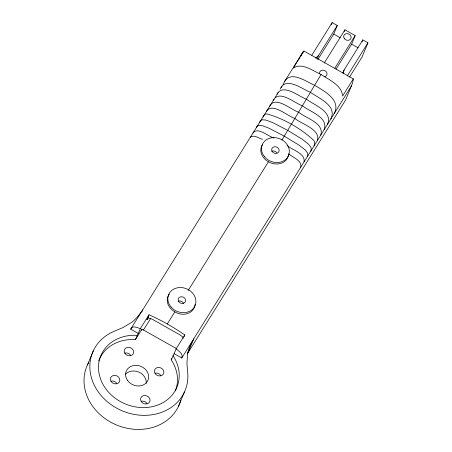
<?xml version="1.0" encoding="UTF-8"?>
<svg xmlns="http://www.w3.org/2000/svg" width="452" height="452" viewBox="0 0 452 452"><rect width="100%" height="100%" fill="white"/><g stroke="black" fill="none" stroke-linecap="round" stroke-linejoin="round"><path stroke-width="0.68" d="M283.025 84.846L284.415 81.755L302.936 52.042L303.953 51.003L353.311 78.863L352.718 82.637L345.667 99.915L187.343 353.848M343.198 73.247L344.13 69.907L362.837 39.906L367.951 42.793L362.058 57.008L349.475 77.19M176.105 348.882L174.122 353.673L181.783 357.995C183.636 353.91 178.659 351.04 176.105 348.882L184.789 334.949C173.523 327.163 161.517 320.355 149.019 314.761L140.335 328.689L135.425 339.582A41.188 35.228 22.5 0 0 99.581 358.718M232.531 276.618L232.707 276.087M300.721 167.268C302.433 160.353 292.557 157.42 288.54 153.765M304.049 161.935C305.654 153.268 291.913 150.019 287.014 145.374M307.4 156.55L307.868 155.177L307.546 152.94L304.976 149.742L298.874 145.03L284.314 136.182L269.33 128.357L262.375 125.696L258.634 125.334L256.934 126.43L256.301 127.707M310.744 151.194L311.242 149.731L310.97 147.386L308.439 144.098L302.36 139.323L287.817 130.442L272.816 122.645L265.838 120.051L262.058 119.78L260.312 120.983L259.64 122.351M314.1 145.81L314.75 143.058A8.006 4.108 31.9 0 0 313.569 140.165C300.659 128.368 283.952 118.723 267.121 113.949A8.006 4.108 31.9 0 0 264.443 114.661L262.996 116.966M317.423 140.482C320.869 129.323 301.032 123.927 295.015 118.469C288.506 116.898 271.641 101.384 266.318 111.638L272.629 101.519M320.767 135.12C324.689 123.023 305.411 118.147 298.727 112.226C291.726 110.395 275.132 94.976 269.663 106.276M324.107 129.764C328.949 117.26 309.547 111.684 302.507 105.802C294.998 103.564 278.522 88.502 273.002 100.92L274.115 99.135M327.446 124.407C333.248 111.48 313.937 105.028 306.371 99.174C298.732 96.564 282.184 82.349 276.613 94.971M330.791 119.051C337.554 105.683 318.62 98.146 310.338 92.315C302.478 89.213 285.619 75.942 280.172 89.123M334.13 113.689C341.559 100.033 323.898 90.801 314.411 85.191C306.399 81.818 290.913 70.128 284.415 81.755M87.456 364.939L93.287 350.859M141.911 311.79L142.708 309.869L181.427 247.775M141.431 330.367L141.945 329.135L176.5 348.639M148.522 317.163L147.036 319.553L149.019 314.761M175.37 390.907A41.188 35.228 22.5 0 0 171.201 359.769L174.122 353.673M184.049 336.746L184.789 334.949M187.981 352.792L193.812 338.712L351.503 85.835M317.055 59.167L318.575 55.489L337.288 25.487L332.175 22.6L311.823 55.24M331.372 24.538L332.175 22.6M178.602 406.088L184.433 392.008M317.954 59.37L333.729 34.075L337.288 25.487M344.192 31.651L344.949 29.809L355.17 35.578L351.616 44.166L336.056 69.122M342.859 72.975L344.13 69.907M362.075 41.748L362.837 39.906M300.953 55.749L302.936 52.042M252.945 133.091C257.42 126.221 268.737 136.849 273.929 138.018M138.346 333.48L130.684 329.152C132.199 324.937 137.561 327.723 140.335 328.689M147.036 319.553L148.284 317.976L151.991 319.095L180.032 334.926L182.574 336.887L183.23 338.288M193.812 338.712L190.456 344.904L188.727 349.373A49.969 42.742 22.5 0 0 187.608 353.843L186.936 363.374L187.84 374.454A50.014 42.782 22.5 0 1 116.141 407.868A50.014 42.782 22.5 0 1 112.599 331.988L123.255 327.429L131.724 322.299A49.969 42.742 22.5 0 0 135.312 319.219L138.606 315.643L142.708 309.869M281.952 140.024L321.089 74.473C329.067 79.908 341.627 85.027 342.622 96.005L353.311 78.863M169.297 294.094C161.098 306.089 179.438 319.411 190.202 312.259A14.244 12.227 34.9 0 0 195.157 304.252M130.684 329.152L141.702 311.434M303.953 51.003L293.263 68.15C301.987 62.11 313.016 71.037 321.089 74.473M181.8 247.182L249.617 138.425M249.984 137.832L265.951 112.226M275.228 97.349L276.341 95.564M277.087 94.372L278.2 92.587M281.167 87.824L281.912 86.631M135.425 339.582L141.945 329.135M143.431 330.062L150.855 318.151M324.231 63.043L344.949 29.809M167.251 324.016L174.834 311.863M188.111 290.568L268.426 161.771C272.861 164.443 278.681 164.833 283.314 162.381A14.131 12.131 34.9 0 0 288.54 154.646M334.819 68.218L355.17 35.578M347.226 76.026L367.951 42.793M171.201 359.769L171.924 358.611M181.783 357.995L192.851 340.299M250.222 137.216C253.888 134.289 258.86 138.368 262.527 139.363M315.615 58.161L318.575 55.489M271.652 151.307L272.539 151.019A3.825 3.271 22.5 0 1 276.827 152.838M178.128 301.309C180.229 300.382 182.936 301.529 183.704 303.704M333.729 34.075L340.215 37.736M351.616 44.166L358.103 47.827M268.426 161.771C264.702 159.799 261.815 156.234 260.957 152.07A14.148 11.91 10.7 0 1 262.742 144.278M180.783 400.076A50.014 42.782 22.5 0 1 117.04 425.196A50.014 42.782 22.5 0 1 88.615 362.657M172.952 355.549A41.188 35.228 22.5 0 1 154.239 406.19A41.188 35.228 22.5 0 1 99.434 375.256A41.188 35.228 22.5 0 1 137.176 335.356M98.632 360.984A41.188 35.228 22.5 0 1 99.327 359.278M125.17 353.023A4.853 4.153 22.5 0 1 130.611 355.334M111.345 381.076A4.853 4.153 22.5 0 1 116.78 383.386M155.369 373.143A4.853 4.153 22.5 0 1 160.81 375.454M141.544 401.19A4.853 4.153 22.5 0 1 146.985 403.5M125.345 374.454A11.769 10.068 22.5 0 1 138.741 372.041A11.769 10.068 22.5 0 1 146.267 383.341M319.541 73.275A3.825 3.271 22.5 0 1 322.807 70.15A3.825 3.271 22.5 0 1 326.949 73.151A3.825 3.271 22.5 0 1 324.406 76.8M124.905 353.447A4.853 4.153 22.5 0 0 133.142 353.956A4.853 4.153 22.5 0 0 128.724 347.322A4.853 4.153 22.5 0 0 124.905 353.447M111.079 381.499A4.853 4.153 22.5 0 0 119.311 382.002A4.853 4.153 22.5 0 0 114.898 375.375A4.853 4.153 22.5 0 0 111.079 381.499M141.284 401.613A4.853 4.153 22.5 0 0 149.516 402.122A4.853 4.153 22.5 0 0 145.098 395.489A4.853 4.153 22.5 0 0 141.284 401.613M155.109 373.567A4.853 4.153 22.5 0 0 163.341 374.075A4.853 4.153 22.5 0 0 158.929 367.442A4.853 4.153 22.5 0 0 155.109 373.567M127.374 380.2A11.769 10.068 22.5 0 0 147.329 381.426A11.769 10.068 22.5 0 0 136.628 365.352A11.769 10.068 22.5 0 0 127.374 380.2M264.448 156.658A14.215 12.159 22.5 0 0 288.336 155.996A14.215 12.159 22.5 0 0 273.454 137.617A14.215 12.159 22.5 0 0 264.448 156.658M272.245 151.567A3.825 3.271 22.5 0 0 278.731 151.968A3.825 3.271 22.5 0 0 275.257 146.742A3.825 3.271 22.5 0 0 272.245 151.567M171.116 307.089A14.328 12.255 22.5 0 0 195.066 305.676A14.328 12.255 22.5 0 0 179.416 287.551A14.328 12.255 22.5 0 0 171.116 307.089M178.687 301.563A3.825 3.271 22.5 0 0 185.179 301.998A3.825 3.271 22.5 0 0 181.732 296.755A3.825 3.271 22.5 0 0 178.687 301.563M344.226 38.454A3.825 3.271 22.5 0 0 350.712 38.855A3.825 3.271 22.5 0 0 347.232 33.629A3.825 3.271 22.5 0 0 344.226 38.454"/></g></svg>
